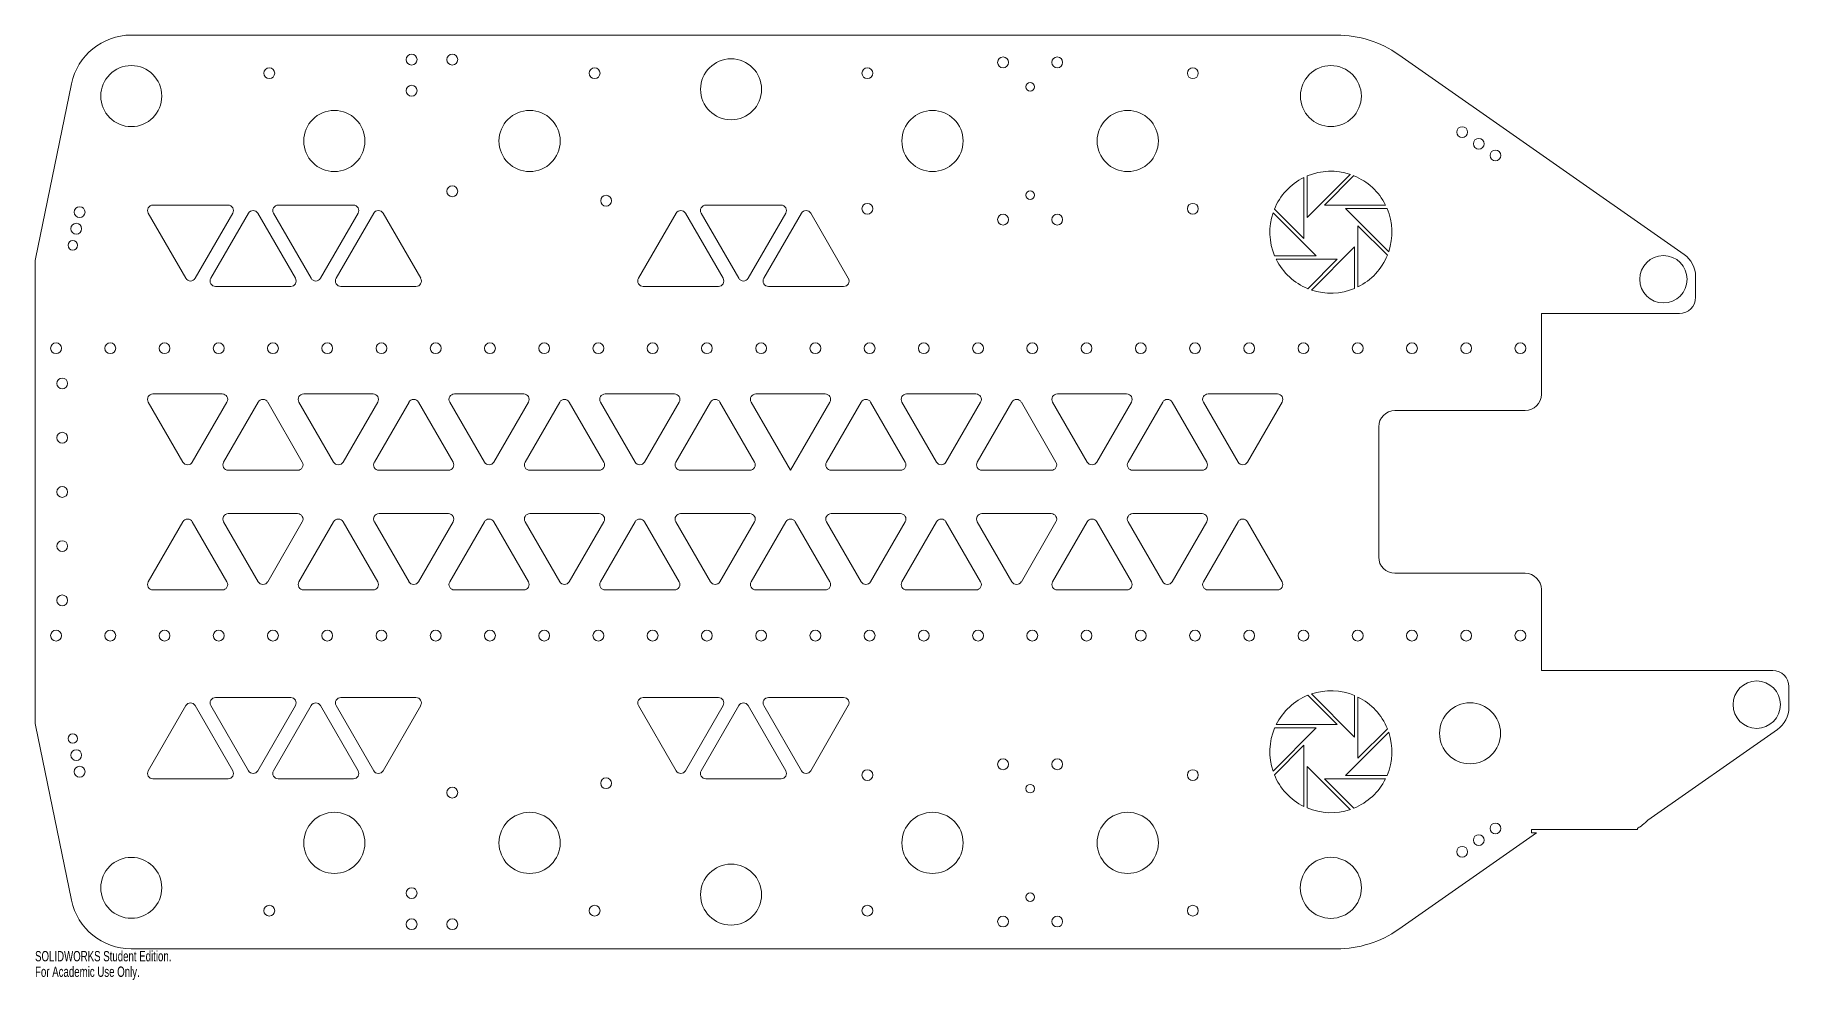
# Model space of a CAD drawing. Header units: inches. Extents: x -30.8 to 1.6, y 0.4 to 17.9.
import ezdxf

# ---------------------------------------------------------------- set-up
doc = ezdxf.new("R2010")
doc.units = ezdxf.units.IN
doc.header["$MEASUREMENT"] = 0
doc.styles.add('SLDTEXTSTYLE0', font='TXT', dxfattribs={"width": 0.7})

msp = doc.modelspace()

# ---------------------------------------------------------------- linework, layer by layer
at = {"color": 7, "linetype": 'Continuous', "lineweight": 15}
for p, q in [((-6.777, 17.851), (-29, 17.851)), ((-5.63, 17.49), (-0.369, 13.807)), ((-30.767, 13.726), (-30.102, 16.954)), ((-7.382, 15.224), (-7.382, 14.098)), ((-6.523, 15.282), (-7.32, 14.486)), ((-7.32, 14.486), (-7.32, 15.253)), ((-7.001, 14.716), (-6.459, 15.259)), ((-27.994, 13.366), (-28.687, 14.566)), ((-28.6, 14.716), (-27.215, 14.716)), ((-27.128, 14.566), (-27.821, 13.366)), ((-27.532, 13.366), (-26.84, 14.566)), ((-26.666, 14.566), (-25.973, 13.366)), ((-25.685, 13.366), (-26.378, 14.566)), ((-26.291, 14.716), (-24.905, 14.716)), ((-24.819, 14.566), (-25.512, 13.366)), ((-25.223, 13.366), (-24.53, 14.566)), ((-24.357, 14.566), (-23.664, 13.366)), ((-19.647, 13.366), (-18.954, 14.566)), ((-18.781, 14.566), (-18.088, 13.366)), ((-17.8, 13.366), (-18.492, 14.566)), ((-18.406, 14.716), (-17.02, 14.716)), ((-16.934, 14.566), (-17.626, 13.366)), ((-17.338, 13.366), (-16.645, 14.566)), ((-16.472, 14.566), (-15.779, 13.366)), ((-7.948, 14.575), (-7.152, 13.779)), ((-7.382, 14.098), (-7.924, 14.64)), ((-5.874, 14.716), (-7.001, 14.716)), ((-5.816, 13.857), (-6.613, 14.654)), ((-6.613, 14.654), (-5.846, 14.654)), ((-6.382, 13.209), (-6.382, 14.335)), ((-6.382, 14.335), (-5.84, 13.793)), ((-7.241, 13.15), (-6.445, 13.947)), ((-6.445, 13.947), (-6.445, 13.18)), ((-30.774, 5.186), (-30.774, 13.665)), ((-7.152, 13.779), (-7.919, 13.779)), ((-7.89, 13.716), (-6.763, 13.716)), ((-6.763, 13.716), (-7.306, 13.174)), ((-0.156, 13.016), (-0.156, 13.397)), ((-26.06, 13.216), (-27.446, 13.216)), ((-23.751, 13.216), (-25.136, 13.216)), ((-18.175, 13.216), (-19.561, 13.216)), ((-15.865, 13.216), (-17.251, 13.216)), ((-3, 12.716), (-0.456, 12.716)), ((-3, 12.716), (-3, 11.226)), ((-28.687, 11.083), (-28.048, 9.976)), ((-27.322, 11.233), (-28.6, 11.233)), ((-27.875, 9.976), (-27.236, 11.083)), ((-26.658, 11.083), (-27.297, 9.976)), ((-25.846, 9.976), (-26.485, 11.083)), ((-25.908, 11.083), (-25.269, 9.976)), ((-24.543, 11.233), (-25.821, 11.233)), ((-25.096, 9.976), (-24.456, 11.083)), ((-23.879, 11.083), (-24.518, 9.976)), ((-23.067, 9.976), (-23.706, 11.083)), ((-23.129, 11.083), (-22.49, 9.976)), ((-21.764, 11.233), (-23.042, 11.233)), ((-22.316, 9.976), (-21.677, 11.083)), ((-21.1, 11.083), (-21.739, 9.976)), ((-20.288, 9.976), (-20.927, 11.083)), ((-20.349, 11.083), (-19.71, 9.976)), ((-18.985, 11.233), (-20.263, 11.233)), ((-19.537, 9.976), (-18.898, 11.083)), ((-18.321, 11.083), (-18.96, 9.976)), ((-17.508, 9.976), (-18.147, 11.083)), ((-17.57, 11.083), (-16.844, 9.826)), ((-16.205, 11.233), (-17.483, 11.233)), ((-16.844, 9.826), (-16.119, 11.083)), ((-15.541, 11.083), (-16.18, 9.976)), ((-14.729, 9.976), (-15.368, 11.083)), ((-14.791, 11.083), (-14.152, 9.976)), ((-13.426, 11.233), (-14.704, 11.233)), ((-13.979, 9.976), (-13.34, 11.083)), ((-12.762, 11.083), (-13.401, 9.976)), ((-11.95, 9.976), (-12.589, 11.083)), ((-12.012, 11.083), (-11.373, 9.976)), ((-10.647, 11.233), (-11.925, 11.233)), ((-11.199, 9.976), (-10.56, 11.083)), ((-9.983, 11.083), (-10.622, 9.976)), ((-9.171, 9.976), (-9.81, 11.083)), ((-9.232, 11.083), (-8.593, 9.976)), ((-7.868, 11.233), (-9.146, 11.233)), ((-8.42, 9.976), (-7.781, 11.083)), ((-3.3, 10.926), (-5.7, 10.926)), ((-6, 10.626), (-6, 8.226)), ((-27.211, 9.826), (-25.933, 9.826)), ((-24.432, 9.826), (-23.153, 9.826)), ((-21.652, 9.826), (-20.374, 9.826)), ((-18.873, 9.826), (-17.595, 9.826)), ((-16.094, 9.826), (-14.816, 9.826)), ((-13.315, 9.826), (-12.037, 9.826)), ((-10.535, 9.826), (-9.257, 9.826)), ((-28.048, 8.876), (-28.687, 7.769)), ((-27.236, 7.769), (-27.875, 8.876)), ((-27.297, 8.876), (-26.658, 7.769)), ((-25.933, 9.026), (-27.211, 9.026)), ((-26.485, 7.769), (-25.846, 8.876)), ((-25.269, 8.876), (-25.908, 7.769)), ((-24.456, 7.769), (-25.096, 8.876)), ((-24.518, 8.876), (-23.879, 7.769)), ((-23.153, 9.026), (-24.432, 9.026)), ((-23.706, 7.769), (-23.067, 8.876)), ((-22.49, 8.876), (-23.129, 7.769)), ((-21.677, 7.769), (-22.316, 8.876)), ((-21.739, 8.876), (-21.1, 7.769)), ((-20.374, 9.026), (-21.652, 9.026)), ((-20.927, 7.769), (-20.288, 8.876)), ((-19.71, 8.876), (-20.349, 7.769)), ((-18.898, 7.769), (-19.537, 8.876)), ((-18.96, 8.876), (-18.321, 7.769)), ((-17.595, 9.026), (-18.873, 9.026)), ((-18.147, 7.769), (-17.508, 8.876)), ((-16.931, 8.876), (-17.57, 7.769)), ((-16.119, 7.769), (-16.758, 8.876)), ((-16.18, 8.876), (-15.541, 7.769)), ((-14.816, 9.026), (-16.094, 9.026)), ((-15.368, 7.769), (-14.729, 8.876)), ((-14.152, 8.876), (-14.791, 7.769)), ((-13.34, 7.769), (-13.979, 8.876)), ((-13.401, 8.876), (-12.762, 7.769)), ((-12.037, 9.026), (-13.315, 9.026)), ((-12.589, 7.769), (-11.95, 8.876)), ((-11.373, 8.876), (-12.012, 7.769)), ((-10.56, 7.769), (-11.199, 8.876)), ((-10.622, 8.876), (-9.983, 7.769)), ((-9.257, 9.026), (-10.535, 9.026)), ((-9.81, 7.769), (-9.171, 8.876)), ((-8.593, 8.876), (-9.232, 7.769)), ((-7.781, 7.769), (-8.42, 8.876)), ((-5.7, 7.926), (-3.3, 7.926)), ((-28.6, 7.619), (-27.322, 7.619)), ((-25.821, 7.619), (-24.543, 7.619)), ((-23.042, 7.619), (-21.764, 7.619)), ((-20.263, 7.619), (-18.985, 7.619)), ((-17.483, 7.619), (-16.205, 7.619)), ((-14.704, 7.619), (-13.426, 7.619)), ((-11.925, 7.619), (-10.647, 7.619)), ((-9.146, 7.619), (-7.868, 7.619)), ((-3, 7.626), (-3, 6.135)), ((-3, 6.135), (1.264, 6.135)), ((1.564, 5.835), (1.564, 5.454)), ((-26.06, 5.635), (-27.446, 5.635)), ((-23.751, 5.635), (-25.136, 5.635)), ((-18.175, 5.635), (-19.561, 5.635)), ((-15.865, 5.635), (-17.251, 5.635)), ((-6.763, 5.135), (-7.306, 5.677)), ((-7.241, 5.701), (-6.445, 4.905)), ((-6.445, 4.905), (-6.445, 5.672)), ((-6.382, 5.643), (-6.382, 4.516)), ((-27.994, 5.485), (-28.687, 4.285)), ((-27.128, 4.285), (-27.821, 5.485)), ((-27.532, 5.485), (-26.84, 4.285)), ((-26.666, 4.285), (-25.973, 5.485)), ((-25.685, 5.485), (-26.378, 4.285)), ((-24.819, 4.285), (-25.512, 5.485)), ((-25.223, 5.485), (-24.53, 4.285)), ((-24.357, 4.285), (-23.664, 5.485)), ((-19.647, 5.485), (-18.954, 4.285)), ((-18.781, 4.285), (-18.088, 5.485)), ((-17.8, 5.485), (-18.492, 4.285)), ((-16.934, 4.285), (-17.626, 5.485)), ((-17.338, 5.485), (-16.645, 4.285)), ((-16.472, 4.285), (-15.779, 5.485)), ((-30.102, 1.898), (-30.767, 5.126)), ((-7.948, 4.276), (-7.152, 5.073)), ((-7.152, 5.073), (-7.919, 5.073)), ((-7.89, 5.135), (-6.763, 5.135)), ((-5.816, 4.994), (-6.613, 4.198)), ((-6.382, 4.516), (-5.84, 5.059)), ((1.351, 5.045), (-1.037, 3.373)), ((-7.382, 4.754), (-7.924, 4.212)), ((-7.382, 3.627), (-7.382, 4.754)), ((-7.32, 4.365), (-7.32, 3.599)), ((-6.523, 3.569), (-7.32, 4.365)), ((-28.6, 4.135), (-27.215, 4.135)), ((-26.291, 4.135), (-24.905, 4.135)), ((-18.406, 4.135), (-17.02, 4.135)), ((-7.001, 4.135), (-6.459, 3.593)), ((-5.874, 4.135), (-7.001, 4.135)), ((-6.613, 4.198), (-5.846, 4.198)), ((-3.089, 3.14), (-5.63, 1.362)), ((-1.229, 3.203), (-3.181, 3.203)), ((-3.181, 3.203), (-3.181, 3.14)), ((-3.181, 3.14), (-3.089, 3.14)), ((-1.229, 3.224), (-1.229, 3.203)), ((-6.777, 1), (-29, 1))]:
    msp.add_line(p, q, dxfattribs=at)
for centre, radius in [((-23.831, 17.398), 0.1), ((-23.081, 17.398), 0.1), ((-29, 16.726), 0.563), ((-26.456, 17.148), 0.1), ((-20.456, 17.148), 0.1), ((-17.941, 16.851), 0.562), ((-15.427, 17.148), 0.1), ((-12.927, 17.348), 0.1), ((-11.927, 17.348), 0.1), ((-9.427, 17.148), 0.1), ((-6.882, 16.726), 0.562), ((-23.831, 16.825), 0.1), ((-12.427, 16.898), 0.0795), ((-25.256, 15.898), 0.564), ((-21.656, 15.898), 0.564), ((-14.227, 15.898), 0.564), ((-10.627, 15.898), 0.564), ((-4.461, 16.061), 0.1), ((-4.154, 15.846), 0.1), ((-3.847, 15.631), 0.1), ((-23.081, 14.971), 0.1), ((-20.245, 14.797), 0.1), ((-12.427, 14.898), 0.0795), ((-29.952, 14.586), 0.1), ((-15.427, 14.648), 0.1), ((-9.427, 14.648), 0.1), ((-30.015, 14.28), 0.1), ((-12.927, 14.448), 0.1), ((-11.927, 14.448), 0.1), ((-30.078, 13.974), 0.0875), ((-0.75, 13.348), 0.437), ((-30.387, 12.076), 0.1), ((-29.387, 12.076), 0.1), ((-28.387, 12.076), 0.1), ((-27.387, 12.076), 0.1), ((-26.387, 12.076), 0.1), ((-25.387, 12.076), 0.1), ((-24.387, 12.076), 0.1), ((-23.387, 12.076), 0.1), ((-22.387, 12.076), 0.1), ((-21.387, 12.076), 0.1), ((-20.387, 12.076), 0.1), ((-19.387, 12.076), 0.1), ((-18.387, 12.076), 0.1), ((-17.387, 12.076), 0.1), ((-16.387, 12.076), 0.1), ((-15.387, 12.076), 0.1), ((-14.387, 12.076), 0.1), ((-13.387, 12.076), 0.1), ((-12.387, 12.076), 0.1), ((-11.387, 12.076), 0.1), ((-10.387, 12.076), 0.1), ((-9.387, 12.076), 0.1), ((-8.387, 12.076), 0.1), ((-7.387, 12.076), 0.1), ((-6.387, 12.076), 0.1), ((-5.387, 12.076), 0.1), ((-4.387, 12.076), 0.1), ((-3.387, 12.076), 0.1), ((-30.274, 11.426), 0.1), ((-30.274, 10.426), 0.1), ((-30.274, 9.426), 0.1), ((-30.274, 8.426), 0.1), ((-30.274, 7.426), 0.1), ((-30.387, 6.776), 0.1), ((-29.387, 6.776), 0.1), ((-28.387, 6.776), 0.1), ((-27.387, 6.776), 0.1), ((-26.387, 6.776), 0.1), ((-25.387, 6.776), 0.1), ((-24.387, 6.776), 0.1), ((-23.387, 6.776), 0.1), ((-22.387, 6.776), 0.1), ((-21.387, 6.776), 0.1), ((-20.387, 6.776), 0.1), ((-19.387, 6.776), 0.1), ((-18.387, 6.776), 0.1), ((-17.387, 6.776), 0.1), ((-16.387, 6.776), 0.1), ((-15.387, 6.776), 0.1), ((-14.387, 6.776), 0.1), ((-13.387, 6.776), 0.1), ((-12.387, 6.776), 0.1), ((-11.387, 6.776), 0.1), ((-10.387, 6.776), 0.1), ((-9.387, 6.776), 0.1), ((-8.387, 6.776), 0.1), ((-7.387, 6.776), 0.1), ((-6.387, 6.776), 0.1), ((-5.387, 6.776), 0.1), ((-4.387, 6.776), 0.1), ((-3.387, 6.776), 0.1), ((0.97, 5.503), 0.437), ((-4.316, 4.975), 0.562), ((-30.078, 4.878), 0.0875), ((-30.015, 4.572), 0.1), ((-29.952, 4.266), 0.1), ((-15.427, 4.204), 0.1), ((-12.927, 4.404), 0.1), ((-11.927, 4.404), 0.1), ((-9.427, 4.204), 0.1), ((-23.081, 3.881), 0.1), ((-20.245, 4.054), 0.1), ((-12.427, 3.954), 0.0795), ((-25.256, 2.954), 0.564), ((-21.656, 2.954), 0.564), ((-14.227, 2.954), 0.564), ((-10.627, 2.954), 0.564), ((-3.847, 3.22), 0.1), ((-4.154, 3.005), 0.1), ((-29, 2.125), 0.562), ((-6.882, 2.125), 0.563), ((-4.461, 2.79), 0.1), ((-17.941, 2), 0.562), ((-23.831, 2.027), 0.1), ((-12.427, 1.954), 0.0795), ((-26.456, 1.704), 0.1), ((-20.456, 1.704), 0.1), ((-15.427, 1.704), 0.1), ((-9.427, 1.704), 0.1), ((-23.831, 1.454), 0.1), ((-23.081, 1.454), 0.1), ((-12.927, 1.504), 0.1), ((-11.927, 1.504), 0.1)]:
    msp.add_circle(centre, radius, dxfattribs=at)
for centre, radius, start, end in [((-29, 16.726), 1.125, 90, 168.3477), ((-6.777, 15.851), 2, 55, 90), ((-6.882, 14.216), 1.125, 116.3878, 157.8854), ((-6.882, 14.216), 1.125, 71.3878, 112.8854), ((-6.882, 14.216), 1.125, 26.3878, 67.8854), ((-28.6, 14.616), 0.1, 90, 210), ((-27.215, 14.616), 0.1, 330, 90), ((-26.753, 14.516), 0.1, 30, 150), ((-26.291, 14.616), 0.1, 90, 210), ((-24.905, 14.616), 0.1, 330, 90), ((-24.444, 14.516), 0.1, 30, 150), ((-18.868, 14.516), 0.1, 30, 150), ((-18.406, 14.616), 0.1, 90, 210), ((-17.02, 14.616), 0.1, 330, 90), ((-16.558, 14.516), 0.1, 30, 150), ((-6.882, 14.216), 1.125, 161.3878, 202.8854), ((-6.882, 14.216), 1.125, 341.3878, 22.8854), ((-30.474, 13.665), 0.3, 168.3477, 180), ((-6.882, 14.216), 1.125, 206.3878, 247.8854), ((-6.882, 14.216), 1.125, 296.3878, 337.8854), ((-0.656, 13.397), 0.5, 0, 55), ((-27.908, 13.416), 0.1, 210, 330), ((-27.446, 13.316), 0.1, 150, 270), ((-26.06, 13.316), 0.1, 270, 30), ((-25.598, 13.416), 0.1, 210, 330), ((-25.136, 13.316), 0.1, 150, 270), ((-23.751, 13.316), 0.1, 270, 30), ((-19.561, 13.316), 0.1, 150, 270), ((-18.175, 13.316), 0.1, 270, 30), ((-17.713, 13.416), 0.1, 210, 330), ((-17.251, 13.316), 0.1, 150, 270), ((-15.865, 13.316), 0.1, 270, 30), ((-6.882, 14.216), 1.125, 251.3878, 292.8854), ((-0.456, 13.016), 0.3, 270, 0), ((-28.6, 11.133), 0.1, 90, 210), ((-27.322, 11.133), 0.1, 330, 90), ((-26.572, 11.033), 0.1, 30, 150), ((-25.821, 11.133), 0.1, 90, 210), ((-24.543, 11.133), 0.1, 330, 90), ((-23.793, 11.033), 0.1, 30, 150), ((-23.042, 11.133), 0.1, 90, 210), ((-21.764, 11.133), 0.1, 330, 90), ((-21.013, 11.033), 0.1, 30, 150), ((-20.263, 11.133), 0.1, 90, 210), ((-18.985, 11.133), 0.1, 330, 90), ((-18.234, 11.033), 0.1, 30, 150), ((-17.483, 11.133), 0.1, 90, 210), ((-16.205, 11.133), 0.1, 330, 90), ((-15.455, 11.033), 0.1, 30, 150), ((-14.704, 11.133), 0.1, 90, 210), ((-13.426, 11.133), 0.1, 330, 90), ((-12.676, 11.033), 0.1, 30, 150), ((-11.925, 11.133), 0.1, 90, 210), ((-10.647, 11.133), 0.1, 330, 90), ((-9.896, 11.033), 0.1, 30, 150), ((-9.146, 11.133), 0.1, 90, 210), ((-7.868, 11.133), 0.1, 330, 90), ((-3.3, 11.226), 0.3, 270, 0), ((-5.7, 10.626), 0.3, 90, 180), ((-27.961, 10.026), 0.1, 210, 330), ((-27.211, 9.926), 0.1, 150, 270), ((-25.933, 9.926), 0.1, 270, 30), ((-25.182, 10.026), 0.1, 210, 330), ((-24.432, 9.926), 0.1, 150, 270), ((-23.153, 9.926), 0.1, 270, 30), ((-22.403, 10.026), 0.1, 210, 330), ((-21.652, 9.926), 0.1, 150, 270), ((-20.374, 9.926), 0.1, 270, 30), ((-19.624, 10.026), 0.1, 210, 330), ((-18.873, 9.926), 0.1, 150, 270), ((-17.595, 9.926), 0.1, 270, 30), ((-16.094, 9.926), 0.1, 150, 270), ((-14.816, 9.926), 0.1, 270, 30), ((-14.065, 10.026), 0.1, 210, 330), ((-13.315, 9.926), 0.1, 150, 270), ((-12.037, 9.926), 0.1, 270, 30), ((-11.286, 10.026), 0.1, 210, 330), ((-10.535, 9.926), 0.1, 150, 270), ((-9.257, 9.926), 0.1, 270, 30), ((-8.507, 10.026), 0.1, 210, 330), ((-27.961, 8.826), 0.1, 30, 150), ((-27.211, 8.926), 0.1, 90, 210), ((-25.933, 8.926), 0.1, 330, 90), ((-25.182, 8.826), 0.1, 30, 150), ((-24.432, 8.926), 0.1, 90, 210), ((-23.153, 8.926), 0.1, 330, 90), ((-22.403, 8.826), 0.1, 30, 150), ((-21.652, 8.926), 0.1, 90, 210), ((-20.374, 8.926), 0.1, 330, 90), ((-19.624, 8.826), 0.1, 30, 150), ((-18.873, 8.926), 0.1, 90, 210), ((-17.595, 8.926), 0.1, 330, 90), ((-16.844, 8.826), 0.1, 30, 150), ((-16.094, 8.926), 0.1, 90, 210), ((-14.816, 8.926), 0.1, 330, 90), ((-14.065, 8.826), 0.1, 30, 150), ((-13.315, 8.926), 0.1, 90, 210), ((-12.037, 8.926), 0.1, 330, 90), ((-11.286, 8.826), 0.1, 30, 150), ((-10.535, 8.926), 0.1, 90, 210), ((-9.257, 8.926), 0.1, 330, 90), ((-8.507, 8.826), 0.1, 30, 150), ((-5.7, 8.226), 0.3, 180, 270), ((-28.6, 7.719), 0.1, 150, 270), ((-27.322, 7.719), 0.1, 270, 30), ((-26.572, 7.819), 0.1, 210, 330), ((-25.821, 7.719), 0.1, 150, 270), ((-24.543, 7.719), 0.1, 270, 30), ((-23.793, 7.819), 0.1, 210, 330), ((-23.042, 7.719), 0.1, 150, 270), ((-21.764, 7.719), 0.1, 270, 30), ((-21.013, 7.819), 0.1, 210, 330), ((-20.263, 7.719), 0.1, 150, 270), ((-18.985, 7.719), 0.1, 270, 30), ((-18.234, 7.819), 0.1, 210, 330), ((-17.483, 7.719), 0.1, 150, 270), ((-16.205, 7.719), 0.1, 270, 30), ((-15.455, 7.819), 0.1, 210, 330), ((-14.704, 7.719), 0.1, 150, 270), ((-13.426, 7.719), 0.1, 270, 30), ((-12.676, 7.819), 0.1, 210, 330), ((-11.925, 7.719), 0.1, 150, 270), ((-10.647, 7.719), 0.1, 270, 30), ((-9.896, 7.819), 0.1, 210, 330), ((-9.146, 7.719), 0.1, 150, 270), ((-7.868, 7.719), 0.1, 270, 30), ((-3.3, 7.626), 0.3, 0, 90), ((1.264, 5.835), 0.3, 0, 90), ((-27.908, 5.435), 0.1, 30, 150), ((-27.446, 5.535), 0.1, 90, 210), ((-26.06, 5.535), 0.1, 330, 90), ((-25.598, 5.435), 0.1, 30, 150), ((-25.136, 5.535), 0.1, 90, 210), ((-23.751, 5.535), 0.1, 330, 90), ((-19.561, 5.535), 0.1, 90, 210), ((-18.175, 5.535), 0.1, 330, 90), ((-17.713, 5.435), 0.1, 30, 150), ((-17.251, 5.535), 0.1, 90, 210), ((-15.865, 5.535), 0.1, 330, 90), ((-6.882, 4.635), 1.125, 112.1146, 153.6122), ((-6.882, 4.635), 1.125, 67.1146, 108.6122), ((-6.882, 4.635), 1.125, 22.1146, 63.6122), ((-30.474, 5.186), 0.3, 180, 191.6523), ((1.064, 5.454), 0.5, 305, 0), ((-6.882, 4.635), 1.125, 157.1146, 198.6122), ((-6.882, 4.635), 1.125, 337.1146, 18.6122), ((-28.6, 4.235), 0.1, 150, 270), ((-27.215, 4.235), 0.1, 270, 30), ((-26.753, 4.335), 0.1, 210, 330), ((-26.291, 4.235), 0.1, 150, 270), ((-24.905, 4.235), 0.1, 270, 30), ((-24.444, 4.335), 0.1, 210, 330), ((-18.868, 4.335), 0.1, 210, 330), ((-18.406, 4.235), 0.1, 150, 270), ((-17.02, 4.235), 0.1, 270, 30), ((-16.558, 4.335), 0.1, 210, 330), ((-6.882, 4.635), 1.125, 202.1146, 243.6122), ((-6.882, 4.635), 1.125, 292.1146, 333.6122), ((-6.882, 4.635), 1.125, 247.1146, 288.6122), ((-29, 2.125), 1.125, 191.6523, 270), ((-6.777, 3), 2, 270, 305)]:
    msp.add_arc(centre, radius, start, end, dxfattribs=at)
msp.add_open_spline([(-1.037, 3.373), (-1.049, 3.362), (-1.071, 3.341), (-1.101, 3.314), (-1.125, 3.293), (-1.145, 3.277), (-1.163, 3.264), (-1.18, 3.252), (-1.197, 3.241), (-1.213, 3.232), (-1.224, 3.227), (-1.229, 3.224)], degree=3, knots=[0, 0, 0, 0, 0.205913, 0.372571, 0.500037, 0.595106, 0.685302, 0.770742, 0.85156, 0.927916, 1, 1, 1, 1], dxfattribs=at)

# ---------------------------------------------------------------- texts
at = {"color": 7, "linetype": 'Continuous', "char_height": 0.1903, "attachment_point": 1, "style": 'SLDTEXTSTYLE0'}
for s, insert in [('SOLIDWORKS Student Edition.', (-30.774, 0.96)), ('For Academic Use Only.', (-30.774, 0.674))]:
    msp.add_mtext(s, dxfattribs=dict(at, insert=insert))

doc.saveas('drawing.dxf')
